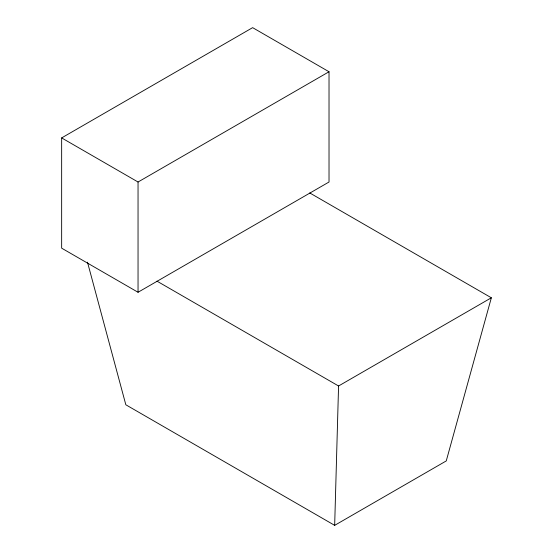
<?xml version="1.0" encoding="UTF-8"?>
<svg xmlns="http://www.w3.org/2000/svg" width="553" height="553" viewBox="0 0 553 553"><rect width="100%" height="100%" fill="white"/><g stroke="black" fill="none" stroke-linecap="round" stroke-linejoin="round"><path stroke-width="0.83" d="M87.478 262.163L125.835 404.782L334.669 525.35L338.567 385.994L491.347 297.784L309.756 192.942M491.347 297.784L446.257 460.925L334.669 525.35M61.653 137.911L252.631 27.65L329.021 71.752L329.021 182.013L138.043 292.274L61.653 248.166L61.653 137.911L138.043 182.013L329.021 71.752M156.976 281.152L338.567 385.994M138.043 182.013L138.043 292.274"/></g></svg>
